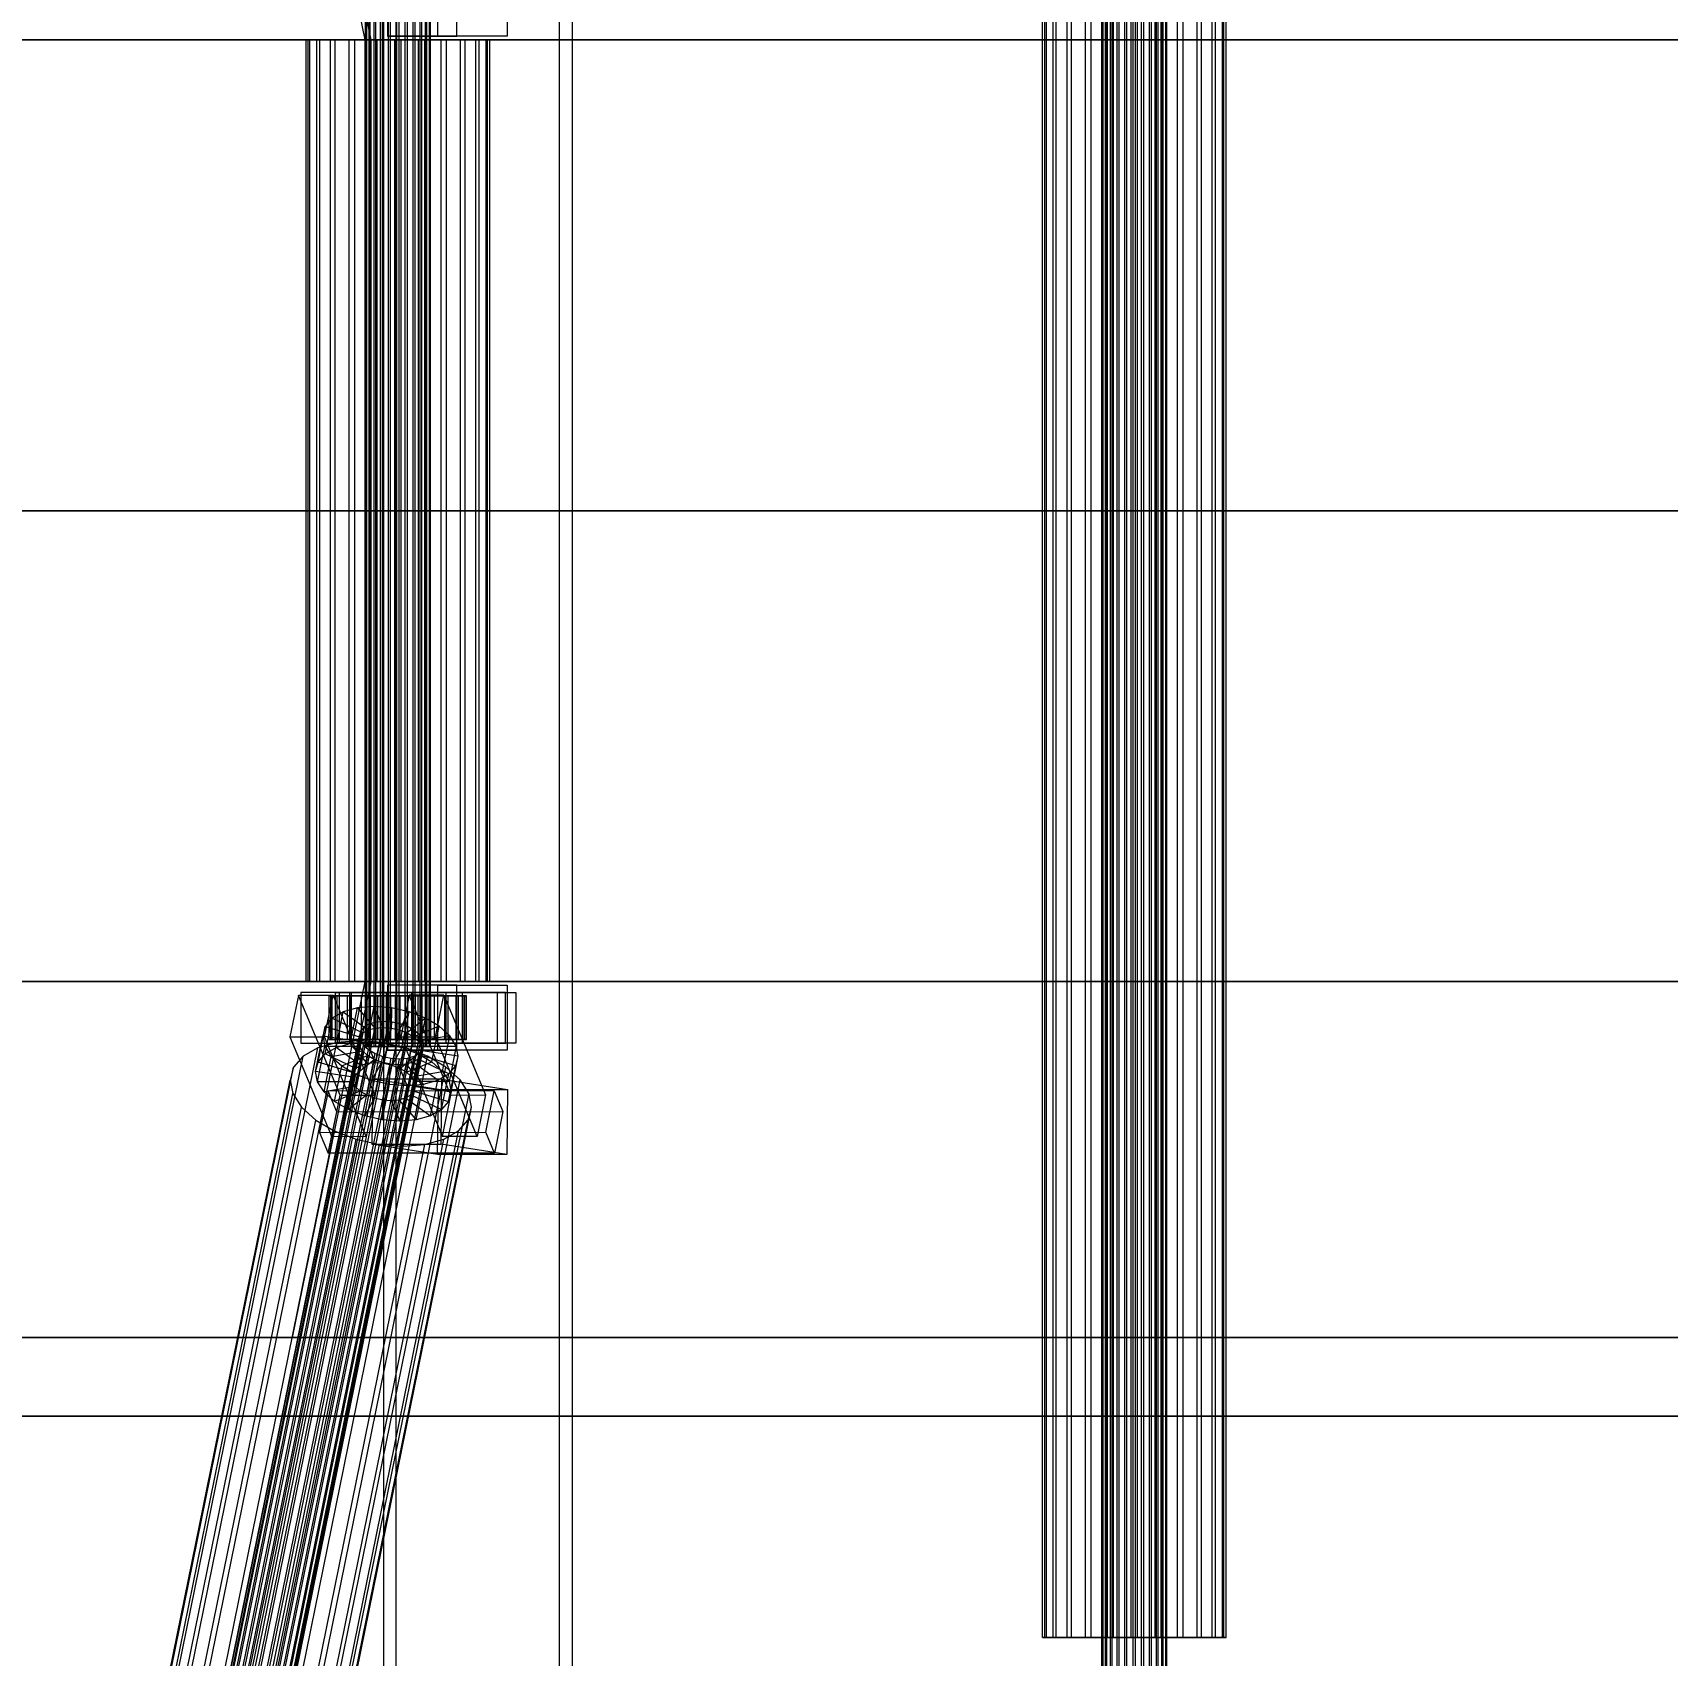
# Model space of a CAD drawing. Header units: millimetres. Extents: x -1970 to 34302, y -65268 to 6837.
# Drawn here: x 24107 to 24558.5, y -18316.1 to -17868 of the extents above; entities that cross this region are included whole.
import ezdxf

# ---------------------------------------------------------------- set-up
doc = ezdxf.new("R2010")
doc.units = ezdxf.units.MM
doc.layers.add('COTAS_O', color=1, linetype='Continuous', lineweight=0)
doc.layers.add('superior_C02', color=7, linetype='Continuous', lineweight=0)
doc.dimstyles.new('R19_100', dxfattribs={"dimtxt": 250, "dimasz": 150, "dimexe": 150, "dimexo": 80, "dimgap": 100, "dimtad": 1, "dimtih": 1, "dimtoh": 1, "dimdsep": 46, "dimcen": 0.09, "dimadec": 0, "dimazin": 0, "dimtfac": 1, "dimtdec": 4, "dimtofl": 0, "dimtmove": 0, "dimatfit": 3, "dimfxl": 1, "dimtolj": 1, "dimtzin": 0, "dimarcsym": 0})

# ---------------------------------------------------------------- blocks, each defined once
blk = doc.blocks.new('*D31')
at = {"layer": 'COTAS_O', "color": 0, "lineweight": -2, "transparency": 16777216}
for p, q in [((24548.19, -17510), (23778.19, -17510)), ((23928.19, -19330), (23928.19, -17660)), ((24548.19, -19480), (23778.19, -19480))]:
    blk.add_line(p, q, dxfattribs=at)
at = {"layer": 'COTAS_O', "color": 0, "transparency": 16777216}
for points in [[(23903.19, -17660), (23953.19, -17660), (23928.19, -17510)], [(23903.19, -19330), (23953.19, -19330), (23928.19, -19480)]]:
    blk.add_solid(points, dxfattribs=at)
at = {"layer": 'Defpoints', "color": 0, "transparency": 16777216}
for p in [(23928.19, -17510), (24628.19, -17510), (24628.19, -19480)]:
    blk.add_point(p, dxfattribs=at)

msp = doc.modelspace()

# ---------------------------------------------------------------- linework, layer by layer
at = {"layer": 'superior_C02'}
for p, q in [((24402.275, -18440), (24402.275, -17560)), ((24402.501, -18440), (24402.501, -17560)), ((24402.663, -18440), (24402.663, -17560)), ((24403.324, -18440), (24403.324, -17560)), ((24403.637, -18440), (24403.637, -17560)), ((24404.688, -18440), (24404.688, -17560)), ((24405.131, -18440), (24405.131, -17560)), ((24406.501, -18440), (24406.501, -17560)), ((24407.043, -18440), (24407.043, -17560)), ((24408.639, -18440), (24408.639, -17560)), ((24409.244, -18440), (24409.244, -17560)), ((24410.957, -18440), (24410.957, -17560)), ((24411.583, -18440), (24411.583, -17560)), ((24413.295, -18440), (24413.295, -17560)), ((24413.9, -18440), (24413.9, -17560)), ((24415.496, -18440), (24415.496, -17560)), ((24416.038, -18440), (24416.038, -17560)), ((24417.408, -18440), (24417.408, -17560)), ((24417.851, -18440), (24417.851, -17560)), ((24418.903, -18440), (24418.903, -17560)), ((24419.216, -18440), (24419.216, -17560)), ((24419.877, -17560), (24419.877, -18440)), ((24420.039, -18440), (24420.039, -17560)), ((24420.264, -18440), (24420.264, -17560)), ((24203.908, -17575), (24203.908, -18425)), ((24207.415, -18425), (24207.415, -17575)), ((24252.489, -18425), (24252.489, -17575)), ((24255.997, -17575), (24255.997, -18425)), ((24385.885, -18311.15), (24385.885, -17688.85)), ((24386.521, -18311.15), (24386.521, -17688.85)), ((24386.979, -18311.15), (24386.979, -17688.85)), ((24388.844, -18311.15), (24388.844, -17688.85)), ((24389.728, -18311.15), (24389.728, -17688.85)), ((24392.695, -18311.15), (24392.695, -17688.85)), ((24393.945, -18311.15), (24393.945, -17688.85)), ((24397.812, -18311.15), (24397.812, -17688.85)), ((24399.343, -18311.15), (24399.343, -17688.85)), ((24403.846, -18311.15), (24403.846, -17688.85)), ((24405.553, -18311.15), (24405.553, -17688.85)), ((24410.386, -18311.15), (24410.386, -17688.85)), ((24412.153, -18311.15), (24412.153, -17688.85)), ((24416.986, -18311.15), (24416.986, -17688.85)), ((24418.693, -18311.15), (24418.693, -17688.85)), ((24423.197, -18311.15), (24423.197, -17688.85)), ((24424.727, -18311.15), (24424.727, -17688.85)), ((24428.594, -18311.15), (24428.594, -17688.85)), ((24429.844, -18311.15), (24429.844, -17688.85)), ((24432.812, -18311.15), (24432.812, -17688.85)), ((24433.695, -18311.15), (24433.695, -17688.85)), ((24435.561, -17688.85), (24435.561, -18311.15)), ((24436.018, -18311.15), (24436.018, -17688.85)), ((24436.654, -18311.15), (24436.654, -17688.85)), ((24178.685, -17771.702), (24198.689, -17870)), ((24200.433, -17870), (24180.429, -17771.702)), ((24198.862, -18148), (24198.862, -17852)), ((24199.088, -18148), (24199.088, -17852)), ((24199.25, -18148), (24199.25, -17852)), ((24199.911, -18148), (24199.911, -17852)), ((24200.224, -18148), (24200.224, -17852)), ((24201.275, -18148), (24201.275, -17852)), ((24201.718, -18148), (24201.718, -17852)), ((24203.088, -18148), (24203.088, -17852)), ((24203.631, -18148), (24203.631, -17852)), ((24205.016, -17851), (24205.016, -17869)), ((24205.226, -18148), (24205.226, -17852)), ((24205.831, -18148), (24205.831, -17852)), ((24207.544, -18148), (24207.544, -17852)), ((24208.17, -18148), (24208.17, -17852)), ((24209.882, -18148), (24209.882, -17852)), ((24210.487, -18148), (24210.487, -17852)), ((24212.083, -18148), (24212.083, -17852)), ((24212.625, -18148), (24212.625, -17852)), ((24213.996, -18148), (24213.996, -17852)), ((24214.438, -18148), (24214.438, -17852)), ((24215.49, -18148), (24215.49, -17852)), ((24215.803, -18148), (24215.803, -17852)), ((24216.464, -17852), (24216.464, -18148)), ((24216.626, -18148), (24216.626, -17852)), ((24216.851, -18148), (24216.851, -17852)), ((24218.927, -17869), (24218.927, -17851)), ((24224.142, -17869), (24224.142, -17851)), ((24238.054, -17851), (24238.054, -17869)), ((23768.113, -17870), (24198.689, -17870)), ((24200.433, -17870), (23769.857, -17870)), ((24183.108, -17870), (24182.472, -17870)), ((24182.472, -17870), (24183.566, -17870)), ((24182.472, -18130), (24182.472, -17870)), ((24185.431, -17870), (24183.108, -17870)), ((24183.108, -18130), (24183.108, -17870)), ((24183.566, -17870), (24186.315, -17870)), ((24183.566, -18130), (24183.566, -17870)), ((24189.282, -17870), (24185.431, -17870)), ((24185.431, -18130), (24185.431, -17870)), ((24186.315, -17870), (24190.532, -17870)), ((24186.315, -18130), (24186.315, -17870)), ((24194.399, -17870), (24189.282, -17870)), ((24189.282, -18130), (24189.282, -17870)), ((24190.532, -17870), (24195.93, -17870)), ((24190.532, -18130), (24190.532, -17870)), ((24200.433, -17870), (24194.399, -17870)), ((24194.399, -18130), (24194.399, -17870)), ((24195.93, -17870), (24202.14, -17870)), ((24195.93, -18130), (24195.93, -17870)), ((24198.689, -17870), (24198.689, -18000)), ((24198.689, -17870), (24629.266, -17870)), ((24200.433, -18000), (24200.433, -17870)), ((24631.009, -17870), (24200.433, -17870)), ((24206.973, -17870), (24200.433, -17870)), ((24200.433, -18130), (24200.433, -17870)), ((24202.14, -17870), (24208.74, -17870)), ((24202.14, -18130), (24202.14, -17870)), ((24205.016, -17869), (24224.142, -17869)), ((24218.927, -17869), (24205.016, -17869)), ((24213.573, -17870), (24206.973, -17870)), ((24206.973, -18130), (24206.973, -17870)), ((24208.74, -17870), (24215.28, -17870)), ((24208.74, -18130), (24208.74, -17870)), ((24219.784, -17870), (24213.573, -17870)), ((24213.573, -18130), (24213.573, -17870)), ((24215.28, -17870), (24221.314, -17870)), ((24215.28, -18130), (24215.28, -17870)), ((24238.054, -17869), (24218.927, -17869)), ((24225.182, -17870), (24219.784, -17870)), ((24219.784, -18130), (24219.784, -17870)), ((24221.314, -17870), (24226.431, -17870)), ((24221.314, -18130), (24221.314, -17870)), ((24238.054, -17869), (24224.142, -17869)), ((24229.399, -17870), (24225.182, -17870)), ((24225.182, -18130), (24225.182, -17870)), ((24226.431, -17870), (24230.282, -17870)), ((24226.431, -18130), (24226.431, -17870)), ((24232.148, -17870), (24229.399, -17870)), ((24229.399, -18130), (24229.399, -17870)), ((24230.282, -17870), (24232.605, -17870)), ((24230.282, -18130), (24230.282, -17870)), ((24233.241, -17870), (24232.148, -17870)), ((24232.148, -17870), (24232.148, -18130)), ((24232.605, -17870), (24233.241, -17870)), ((24232.605, -18130), (24232.605, -17870)), ((24233.241, -18130), (24233.241, -17870)), ((23768.113, -18000), (24198.689, -18000)), ((24200.433, -18000), (23769.857, -18000)), ((24198.689, -18000), (24198.689, -18130)), ((24198.689, -18000), (24629.266, -18000)), ((24200.433, -18130), (24200.433, -18000)), ((24631.009, -18000), (24200.433, -18000)), ((23768.113, -18130), (24198.689, -18130)), ((24200.433, -18130), (23769.857, -18130)), ((24198.689, -18130), (24178.685, -18228.298)), ((24180.429, -18228.298), (24200.433, -18130)), ((24190.615, -18133), (24181.052, -18133)), ((24181.052, -18133), (24181.052, -18147)), ((24195.08, -18133), (24181.052, -18133)), ((24183.566, -18130), (24182.472, -18130)), ((24182.472, -18130), (24183.108, -18130)), ((24183.108, -18130), (24185.431, -18130)), ((24186.315, -18130), (24183.566, -18130)), ((24185.431, -18130), (24189.282, -18130)), ((24190.532, -18130), (24186.315, -18130)), ((24189.282, -18130), (24194.399, -18130)), ((24195.93, -18130), (24190.532, -18130)), ((24190.615, -18147), (24190.615, -18133)), ((24190.615, -18133), (24204.644, -18133)), ((24237.531, -18133), (24191.627, -18133)), ((24191.627, -18133), (24191.627, -18147)), ((24194.549, -18133), (24191.627, -18133)), ((24194.399, -18130), (24200.433, -18130)), ((24194.549, -18147), (24194.549, -18133)), ((24194.549, -18133), (24240.454, -18133)), ((24195.08, -18147), (24195.08, -18133)), ((24195.08, -18133), (24204.644, -18133)), ((24202.14, -18130), (24195.93, -18130)), ((24198.689, -18130), (24629.266, -18130)), ((24631.009, -18130), (24200.433, -18130)), ((24200.433, -18130), (24206.973, -18130)), ((24208.74, -18130), (24202.14, -18130)), ((24204.644, -18133), (24204.644, -18147)), ((24224.142, -18131), (24205.016, -18131)), ((24205.016, -18131), (24205.016, -18149)), ((24218.927, -18131), (24205.016, -18131)), ((24206.973, -18130), (24213.573, -18130)), ((24215.28, -18130), (24208.74, -18130)), ((24221.218, -18133), (24211.654, -18133)), ((24211.654, -18133), (24211.654, -18147)), ((24225.683, -18133), (24211.654, -18133)), ((24213.573, -18130), (24219.784, -18130)), ((24221.314, -18130), (24215.28, -18130)), ((24218.927, -18149), (24218.927, -18131)), ((24218.927, -18131), (24238.054, -18131)), ((24219.784, -18130), (24225.182, -18130)), ((24221.218, -18147), (24221.218, -18133)), ((24221.218, -18133), (24235.247, -18133)), ((24226.431, -18130), (24221.314, -18130)), ((24224.142, -18149), (24224.142, -18131)), ((24224.142, -18131), (24238.054, -18131)), ((24225.182, -18130), (24229.399, -18130)), ((24225.683, -18147), (24225.683, -18133)), ((24225.683, -18133), (24235.247, -18133)), ((24230.282, -18130), (24226.431, -18130)), ((24229.399, -18130), (24232.148, -18130)), ((24232.605, -18130), (24230.282, -18130)), ((24232.148, -18130), (24233.241, -18130)), ((24233.241, -18130), (24232.605, -18130)), ((24235.247, -18133), (24235.247, -18147)), ((24237.531, -18147), (24237.531, -18133)), ((24237.531, -18133), (24240.454, -18133)), ((24238.054, -18131), (24238.054, -18149)), ((24240.454, -18133), (24240.454, -18147)), ((24180.376, -18133.859), (24178.042, -18145.327)), ((24189.939, -18133.847), (24180.376, -18133.859)), ((24191.899, -18161.391), (24180.376, -18133.859)), ((24187.605, -18145.315), (24189.939, -18133.847)), ((24189.344, -18134), (24188.868, -18134)), ((24188.868, -18134), (24198.862, -18134)), ((24188.868, -18146), (24188.868, -18134)), ((24188.868, -18134), (24189.686, -18134)), ((24191.082, -18134), (24189.344, -18134)), ((24189.344, -18134), (24199.088, -18134)), ((24189.344, -18146), (24189.344, -18134)), ((24189.686, -18134), (24199.25, -18134)), ((24189.686, -18146), (24189.686, -18134)), ((24189.686, -18134), (24191.743, -18134)), ((24189.939, -18133.847), (24201.462, -18161.379)), ((24193.963, -18134), (24191.082, -18134)), ((24191.082, -18134), (24199.911, -18134)), ((24191.082, -18146), (24191.082, -18134)), ((24191.743, -18134), (24200.224, -18134)), ((24191.743, -18146), (24191.743, -18134)), ((24191.743, -18134), (24194.897, -18134)), ((24196.705, -18137.325), (24192.778, -18138.419)), ((24197.79, -18134), (24193.963, -18134)), ((24193.963, -18134), (24201.275, -18134)), ((24193.963, -18146), (24193.963, -18134)), ((24194.704, -18147.155), (24196.705, -18137.325)), ((24194.897, -18134), (24201.718, -18134)), ((24194.897, -18146), (24194.897, -18134)), ((24194.897, -18134), (24198.935, -18134)), ((24201.252, -18136.948), (24196.705, -18137.325)), ((24196.705, -18137.325), (24201.499, -18142.862)), ((24202.304, -18134), (24197.79, -18134)), ((24197.79, -18134), (24203.088, -18134)), ((24197.79, -18146), (24197.79, -18134)), ((24198.862, -18134), (24199.088, -18134)), ((24198.862, -18134), (24198.862, -18146)), ((24199.25, -18134), (24198.862, -18134)), ((24198.935, -18134), (24203.631, -18134)), ((24198.935, -18146), (24198.935, -18134)), ((24198.935, -18134), (24203.581, -18134)), ((24199.088, -18134), (24199.911, -18134)), ((24199.088, -18134), (24199.088, -18146)), ((24199.25, -18134), (24199.25, -18146)), ((24200.224, -18134), (24199.25, -18134)), ((24199.252, -18146.777), (24201.252, -18136.948)), ((24199.911, -18134), (24201.275, -18134)), ((24199.911, -18134), (24199.911, -18146)), ((24200.224, -18134), (24200.224, -18146)), ((24201.718, -18134), (24200.224, -18134)), ((24206.111, -18137.313), (24201.252, -18136.948)), ((24201.252, -18136.948), (24203.653, -18142.683)), ((24201.275, -18134), (24203.088, -18134)), ((24201.275, -18134), (24201.275, -18146)), ((24201.718, -18134), (24201.718, -18146)), ((24203.631, -18134), (24201.718, -18134)), ((24207.196, -18134), (24202.304, -18134)), ((24202.304, -18134), (24205.226, -18134)), ((24202.304, -18146), (24202.304, -18134)), ((24203.088, -18134), (24205.226, -18134)), ((24203.088, -18134), (24203.088, -18146)), ((24203.581, -18134), (24205.831, -18134)), ((24203.581, -18146), (24203.581, -18134)), ((24203.581, -18134), (24208.518, -18134)), ((24203.631, -18134), (24203.631, -18146)), ((24205.831, -18134), (24203.631, -18134)), ((24204.11, -18147.143), (24206.111, -18137.313)), ((24205.226, -18134), (24207.544, -18134)), ((24205.226, -18134), (24205.226, -18146)), ((24205.831, -18134), (24205.831, -18146)), ((24208.17, -18134), (24205.831, -18134)), ((24206.111, -18137.313), (24205.954, -18142.856)), ((24210.949, -18138.396), (24206.111, -18137.313)), ((24212.133, -18134), (24207.196, -18134)), ((24207.196, -18134), (24207.544, -18134)), ((24207.196, -18146), (24207.196, -18134)), ((24207.544, -18134), (24209.882, -18134)), ((24207.544, -18134), (24207.544, -18146)), ((24208.518, -18134), (24208.17, -18134)), ((24208.17, -18134), (24208.17, -18146)), ((24210.487, -18134), (24208.17, -18134)), ((24208.518, -18146), (24208.518, -18134)), ((24208.518, -18134), (24213.41, -18134)), ((24210.978, -18133.821), (24208.645, -18145.289)), ((24212.133, -18134), (24209.882, -18134)), ((24209.882, -18134), (24212.083, -18134)), ((24209.882, -18134), (24209.882, -18146)), ((24213.41, -18134), (24210.487, -18134)), ((24210.487, -18134), (24210.487, -18146)), ((24212.625, -18134), (24210.487, -18134)), ((24220.542, -18133.809), (24210.978, -18133.821)), ((24222.502, -18161.353), (24210.978, -18133.821)), ((24216.779, -18134), (24212.083, -18134)), ((24212.083, -18134), (24213.996, -18134)), ((24212.083, -18134), (24212.083, -18146)), ((24216.779, -18134), (24212.133, -18134)), ((24212.133, -18146), (24212.133, -18134)), ((24217.924, -18134), (24212.625, -18134)), ((24212.625, -18134), (24212.625, -18146)), ((24214.438, -18134), (24212.625, -18134)), ((24213.41, -18146), (24213.41, -18134)), ((24213.41, -18134), (24217.924, -18134)), ((24220.816, -18134), (24213.996, -18134)), ((24213.996, -18134), (24215.49, -18134)), ((24213.996, -18134), (24213.996, -18146)), ((24221.751, -18134), (24214.438, -18134)), ((24214.438, -18134), (24214.438, -18146)), ((24215.803, -18134), (24214.438, -18134)), ((24223.971, -18134), (24215.49, -18134)), ((24215.49, -18134), (24216.464, -18134)), ((24215.49, -18134), (24215.49, -18146)), ((24224.632, -18134), (24215.803, -18134)), ((24215.803, -18134), (24215.803, -18146)), ((24216.626, -18134), (24215.803, -18134)), ((24216.464, -18134), (24226.027, -18134)), ((24216.464, -18146), (24216.464, -18134)), ((24216.464, -18134), (24216.851, -18134)), ((24226.369, -18134), (24216.626, -18134)), ((24216.626, -18134), (24216.626, -18146)), ((24216.851, -18134), (24216.626, -18134)), ((24220.816, -18134), (24216.779, -18134)), ((24216.779, -18146), (24216.779, -18134)), ((24226.845, -18134), (24216.851, -18134)), ((24216.851, -18134), (24216.851, -18146)), ((24217.924, -18146), (24217.924, -18134)), ((24217.924, -18134), (24221.751, -18134)), ((24218.208, -18145.277), (24220.542, -18133.809)), ((24220.542, -18133.809), (24232.065, -18161.341)), ((24223.971, -18134), (24220.816, -18134)), ((24220.816, -18146), (24220.816, -18134)), ((24221.751, -18146), (24221.751, -18134)), ((24221.751, -18134), (24224.632, -18134)), ((24226.027, -18134), (24223.971, -18134)), ((24223.971, -18146), (24223.971, -18134)), ((24224.632, -18146), (24224.632, -18134)), ((24224.632, -18134), (24226.369, -18134)), ((24226.027, -18134), (24226.027, -18146)), ((24226.845, -18134), (24226.027, -18134)), ((24226.369, -18146), (24226.369, -18134)), ((24226.369, -18134), (24226.845, -18134)), ((24226.845, -18146), (24226.845, -18134)), ((24156.463, -18355.541), (24199.972, -18141.742)), ((24158.323, -18355.022), (24201.832, -18141.224)), ((24160.478, -18354.844), (24203.986, -18141.045)), ((24162.779, -18355.017), (24206.288, -18141.218)), ((24165.07, -18355.53), (24208.579, -18141.731)), ((24187.739, -18149.985), (24189.74, -18140.156)), ((24189.74, -18140.156), (24187.797, -18142.416)), ((24192.778, -18138.419), (24189.74, -18140.156)), ((24189.74, -18140.156), (24198.2, -18144.203)), ((24190.778, -18148.249), (24192.778, -18138.419)), ((24192.778, -18138.419), (24199.639, -18143.38)), ((24199.972, -18141.742), (24198.533, -18142.565)), ((24201.832, -18141.224), (24199.972, -18141.742)), ((24203.986, -18141.045), (24201.832, -18141.224)), ((24206.288, -18141.218), (24203.986, -18141.045)), ((24208.579, -18141.731), (24206.288, -18141.218)), ((24210.949, -18138.396), (24208.246, -18143.369)), ((24210.705, -18142.549), (24208.579, -18141.731)), ((24208.948, -18148.226), (24210.949, -18138.396)), ((24215.437, -18140.123), (24210.372, -18144.188)), ((24215.437, -18140.123), (24210.949, -18138.396)), ((24213.436, -18149.953), (24215.437, -18140.123)), ((24219.269, -18142.377), (24215.437, -18140.123)), ((24153.765, -18358.68), (24197.274, -18144.881)), ((24154.031, -18360.017), (24197.54, -18146.218)), ((24154.104, -18357.434), (24197.613, -18143.635)), ((24155.024, -18356.363), (24198.533, -18142.565)), ((24159.541, -18330.692), (24197.049, -18146.383)), ((24167.196, -18356.348), (24210.705, -18142.549)), ((24169.012, -18357.415), (24212.521, -18143.617)), ((24170.393, -18358.659), (24213.901, -18144.861)), ((24214.754, -18146.196), (24171.245, -18359.995)), ((24178.042, -18145.327), (24187.605, -18145.315)), ((24178.042, -18145.327), (24189.565, -18172.859)), ((24185.081, -18154.877), (24187.082, -18145.047)), ((24185.796, -18152.246), (24187.797, -18142.416)), ((24187.797, -18142.416), (24187.082, -18145.047)), ((24187.082, -18145.047), (24196.941, -18146.52)), ((24187.082, -18145.047), (24187.643, -18147.868)), ((24199.128, -18172.847), (24187.605, -18145.315)), ((24187.797, -18142.416), (24197.279, -18145.274)), ((24198.862, -18146), (24188.868, -18146)), ((24188.868, -18146), (24189.344, -18146)), ((24189.686, -18146), (24188.868, -18146)), ((24199.088, -18146), (24189.344, -18146)), ((24189.344, -18146), (24191.082, -18146)), ((24199.25, -18146), (24189.686, -18146)), ((24191.743, -18146), (24189.686, -18146)), ((24197.049, -18146.383), (24190.969, -18146.887)), ((24199.911, -18146), (24191.082, -18146)), ((24191.082, -18146), (24193.963, -18146)), ((24200.224, -18146), (24191.743, -18146)), ((24194.897, -18146), (24191.743, -18146)), ((24201.275, -18146), (24193.963, -18146)), ((24193.963, -18146), (24197.79, -18146)), ((24201.718, -18146), (24194.897, -18146)), ((24198.935, -18146), (24194.897, -18146)), ((24196.941, -18146.52), (24194.94, -18156.35)), ((24197.279, -18145.274), (24195.279, -18155.103)), ((24198.2, -18144.203), (24196.199, -18154.033)), ((24196.941, -18146.52), (24197.279, -18145.274)), ((24197.206, -18147.856), (24196.941, -18146.52)), ((24203.543, -18146.872), (24197.049, -18146.383)), ((24197.613, -18143.635), (24197.274, -18144.881)), ((24197.274, -18144.881), (24197.54, -18146.218)), ((24197.279, -18145.274), (24198.2, -18144.203)), ((24197.54, -18146.218), (24198.392, -18147.554)), ((24198.533, -18142.565), (24197.613, -18143.635)), ((24199.639, -18143.38), (24197.638, -18153.21)), ((24203.088, -18146), (24197.79, -18146)), ((24197.79, -18146), (24202.304, -18146)), ((24198.2, -18144.203), (24199.639, -18143.38)), ((24199.088, -18146), (24198.862, -18146)), ((24198.862, -18146), (24199.25, -18146)), ((24203.631, -18146), (24198.935, -18146)), ((24203.581, -18146), (24198.935, -18146)), ((24199.911, -18146), (24199.088, -18146)), ((24199.25, -18146), (24200.224, -18146)), ((24201.499, -18142.862), (24199.498, -18152.692)), ((24199.639, -18143.38), (24201.499, -18142.862)), ((24201.275, -18146), (24199.911, -18146)), ((24200.224, -18146), (24201.718, -18146)), ((24203.088, -18146), (24201.275, -18146)), ((24201.499, -18142.862), (24203.653, -18142.683)), ((24203.653, -18142.683), (24201.653, -18152.513)), ((24201.718, -18146), (24203.631, -18146)), ((24205.226, -18146), (24202.304, -18146)), ((24202.304, -18146), (24207.196, -18146)), ((24205.226, -18146), (24203.088, -18146)), ((24205.831, -18146), (24203.581, -18146)), ((24208.518, -18146), (24203.581, -18146)), ((24203.631, -18146), (24205.831, -18146)), ((24203.653, -18142.683), (24205.954, -18142.856)), ((24205.954, -18142.856), (24203.954, -18152.686)), ((24207.544, -18146), (24205.226, -18146)), ((24205.831, -18146), (24208.17, -18146)), ((24205.954, -18142.856), (24208.246, -18143.369)), ((24208.246, -18143.369), (24206.246, -18153.199)), ((24207.544, -18146), (24207.196, -18146)), ((24207.196, -18146), (24212.133, -18146)), ((24209.882, -18146), (24207.544, -18146)), ((24208.17, -18146), (24208.518, -18146)), ((24208.17, -18146), (24210.487, -18146)), ((24208.246, -18143.369), (24210.372, -18144.188)), ((24210.372, -18144.188), (24208.371, -18154.017)), ((24213.41, -18146), (24208.518, -18146)), ((24208.645, -18145.289), (24218.208, -18145.277)), ((24208.645, -18145.289), (24220.168, -18172.821)), ((24212.083, -18146), (24209.882, -18146)), ((24209.882, -18146), (24212.133, -18146)), ((24212.187, -18145.255), (24210.187, -18155.085)), ((24210.372, -18144.188), (24212.187, -18145.255)), ((24210.487, -18146), (24213.41, -18146)), ((24210.487, -18146), (24212.625, -18146)), ((24212.521, -18143.617), (24210.705, -18142.549)), ((24213.568, -18146.499), (24211.568, -18156.329)), ((24213.996, -18146), (24212.083, -18146)), ((24212.083, -18146), (24216.779, -18146)), ((24212.133, -18146), (24216.779, -18146)), ((24219.269, -18142.377), (24212.187, -18145.255)), ((24212.187, -18145.255), (24213.568, -18146.499)), ((24213.901, -18144.861), (24212.521, -18143.617)), ((24212.625, -18146), (24217.924, -18146)), ((24212.625, -18146), (24214.438, -18146)), ((24217.924, -18146), (24213.41, -18146)), ((24222.184, -18145.003), (24213.568, -18146.499)), ((24213.568, -18146.499), (24214.421, -18147.835)), ((24214.754, -18146.196), (24213.901, -18144.861)), ((24215.49, -18146), (24213.996, -18146)), ((24213.996, -18146), (24220.816, -18146)), ((24214.438, -18146), (24221.751, -18146)), ((24214.438, -18146), (24215.803, -18146)), ((24215.02, -18147.533), (24214.754, -18146.196)), ((24216.464, -18146), (24215.49, -18146)), ((24215.49, -18146), (24223.971, -18146)), ((24215.803, -18146), (24224.632, -18146)), ((24215.803, -18146), (24216.626, -18146)), ((24226.027, -18146), (24216.464, -18146)), ((24216.851, -18146), (24216.464, -18146)), ((24216.626, -18146), (24226.369, -18146)), ((24216.626, -18146), (24216.851, -18146)), ((24216.779, -18146), (24220.816, -18146)), ((24216.851, -18146), (24226.845, -18146)), ((24217.269, -18152.207), (24219.269, -18142.377)), ((24221.751, -18146), (24217.924, -18146)), ((24229.731, -18172.809), (24218.208, -18145.277)), ((24222.184, -18145.003), (24219.269, -18142.377)), ((24220.184, -18154.833), (24222.184, -18145.003)), ((24220.816, -18146), (24223.971, -18146)), ((24224.632, -18146), (24221.751, -18146)), ((24223.984, -18147.823), (24222.184, -18145.003)), ((24223.971, -18146), (24226.027, -18146)), ((24226.369, -18146), (24224.632, -18146)), ((24226.027, -18146), (24226.845, -18146)), ((24226.845, -18146), (24226.369, -18146)), ((24144.151, -18334.981), (24181.658, -18150.672)), ((24148.213, -18332.659), (24185.72, -18148.35)), ((24153.462, -18331.197), (24190.969, -18146.887)), ((24154.884, -18361.352), (24198.392, -18147.554)), ((24156.264, -18362.596), (24199.773, -18148.798)), ((24158.08, -18363.664), (24201.589, -18149.865)), ((24160.206, -18364.482), (24203.715, -18150.683)), ((24162.497, -18364.995), (24206.006, -18151.196)), ((24166.036, -18331.181), (24203.543, -18146.872)), ((24166.953, -18364.989), (24210.462, -18151.191)), ((24168.813, -18364.471), (24212.322, -18150.672)), ((24170.252, -18363.648), (24213.761, -18149.85)), ((24171.172, -18362.578), (24214.681, -18148.779)), ((24171.511, -18361.332), (24215.02, -18147.533)), ((24172.503, -18332.629), (24210.011, -18148.32)), ((24178.503, -18334.938), (24216.011, -18150.629)), ((24181.658, -18150.672), (24179.061, -18153.694)), ((24181.052, -18147), (24190.615, -18147)), ((24181.052, -18147), (24195.08, -18147)), ((24185.72, -18148.35), (24181.658, -18150.672)), ((24185.643, -18157.698), (24187.643, -18147.868)), ((24190.969, -18146.887), (24185.72, -18148.35)), ((24185.796, -18152.246), (24187.739, -18149.985)), ((24187.442, -18160.518), (24189.443, -18150.688)), ((24187.643, -18147.868), (24197.206, -18147.856)), ((24187.643, -18147.868), (24189.443, -18150.688)), ((24187.739, -18149.985), (24190.778, -18148.249)), ((24196.199, -18154.033), (24187.739, -18149.985)), ((24189.443, -18150.688), (24198.059, -18149.192)), ((24189.443, -18150.688), (24192.358, -18153.314)), ((24204.644, -18147), (24190.615, -18147)), ((24190.778, -18148.249), (24194.704, -18147.155)), ((24197.638, -18153.21), (24190.778, -18148.249)), ((24191.627, -18147), (24237.531, -18147)), ((24191.627, -18147), (24194.549, -18147)), ((24192.358, -18153.314), (24199.44, -18150.436)), ((24240.454, -18147), (24194.549, -18147)), ((24194.704, -18147.155), (24199.252, -18146.777)), ((24199.498, -18152.692), (24194.704, -18147.155)), ((24204.644, -18147), (24195.08, -18147)), ((24197.206, -18147.856), (24195.206, -18157.686)), ((24198.059, -18149.192), (24196.059, -18159.022)), ((24198.059, -18149.192), (24197.206, -18147.856)), ((24199.44, -18150.436), (24197.44, -18160.266)), ((24199.44, -18150.436), (24198.059, -18149.192)), ((24198.392, -18147.554), (24199.773, -18148.798)), ((24199.25, -18148), (24198.862, -18148)), ((24198.862, -18148), (24199.088, -18148)), ((24199.088, -18148), (24199.911, -18148)), ((24200.224, -18148), (24199.25, -18148)), ((24201.653, -18152.513), (24199.252, -18146.777)), ((24199.252, -18146.777), (24204.11, -18147.143)), ((24201.255, -18151.503), (24199.44, -18150.436)), ((24199.773, -18148.798), (24201.589, -18149.865)), ((24199.911, -18148), (24201.275, -18148)), ((24201.718, -18148), (24200.224, -18148)), ((24201.275, -18148), (24203.088, -18148)), ((24201.589, -18149.865), (24203.715, -18150.683)), ((24203.631, -18148), (24201.718, -18148)), ((24203.088, -18148), (24205.226, -18148)), ((24210.011, -18148.32), (24203.543, -18146.872)), ((24205.831, -18148), (24203.631, -18148)), ((24203.715, -18150.683), (24206.006, -18151.196)), ((24203.954, -18152.686), (24204.11, -18147.143)), ((24204.11, -18147.143), (24208.948, -18148.226)), ((24205.016, -18149), (24224.142, -18149)), ((24218.927, -18149), (24205.016, -18149)), ((24205.226, -18148), (24207.544, -18148)), ((24208.17, -18148), (24205.831, -18148)), ((24206.006, -18151.196), (24208.308, -18151.369)), ((24206.246, -18153.199), (24208.948, -18148.226)), ((24207.544, -18148), (24209.882, -18148)), ((24210.487, -18148), (24208.17, -18148)), ((24208.308, -18151.369), (24210.462, -18151.191)), ((24208.371, -18154.017), (24213.436, -18149.953)), ((24208.948, -18148.226), (24213.436, -18149.953)), ((24209.882, -18148), (24212.083, -18148)), ((24216.011, -18150.629), (24210.011, -18148.32)), ((24210.462, -18151.191), (24212.322, -18150.672)), ((24212.625, -18148), (24210.487, -18148)), ((24211.654, -18147), (24221.218, -18147)), ((24211.654, -18147), (24225.683, -18147)), ((24212.083, -18148), (24213.996, -18148)), ((24212.322, -18150.672), (24213.761, -18149.85)), ((24214.348, -18150.417), (24212.347, -18160.247)), ((24212.42, -18157.665), (24214.421, -18147.835)), ((24214.438, -18148), (24212.625, -18148)), ((24214.686, -18149.171), (24212.686, -18159.001)), ((24214.348, -18150.417), (24213.427, -18151.488)), ((24213.436, -18149.953), (24217.269, -18152.207)), ((24213.761, -18149.85), (24214.681, -18148.779)), ((24213.996, -18148), (24215.49, -18148)), ((24214.686, -18149.171), (24214.348, -18150.417)), ((24223.83, -18153.275), (24214.348, -18150.417)), ((24214.421, -18147.835), (24223.984, -18147.823)), ((24214.421, -18147.835), (24214.686, -18149.171)), ((24215.803, -18148), (24214.438, -18148)), ((24214.681, -18148.779), (24215.02, -18147.533)), ((24224.545, -18150.644), (24214.686, -18149.171)), ((24215.49, -18148), (24216.464, -18148)), ((24216.626, -18148), (24215.803, -18148)), ((24221.134, -18153.641), (24216.011, -18150.629)), ((24216.464, -18148), (24216.851, -18148)), ((24216.851, -18148), (24216.626, -18148)), ((24238.054, -18149), (24218.927, -18149)), ((24235.247, -18147), (24221.218, -18147)), ((24223.984, -18147.823), (24221.984, -18157.653)), ((24222.545, -18160.474), (24224.545, -18150.644)), ((24223.83, -18153.275), (24224.545, -18150.644)), ((24224.545, -18150.644), (24223.984, -18147.823)), ((24238.054, -18149), (24224.142, -18149)), ((24235.247, -18147), (24225.683, -18147)), ((24240.454, -18147), (24237.531, -18147)), ((24141.553, -18338.003), (24179.061, -18153.694)), ((24164.799, -18365.168), (24208.308, -18151.369)), ((24179.061, -18153.694), (24178.105, -18157.211)), ((24183.626, -18337.95), (24221.134, -18153.641)), ((24185.081, -18154.877), (24185.796, -18152.246)), ((24194.94, -18156.35), (24185.081, -18154.877)), ((24185.643, -18157.698), (24185.081, -18154.877)), ((24195.279, -18155.103), (24185.796, -18152.246)), ((24190.358, -18163.144), (24192.358, -18153.314)), ((24192.358, -18153.314), (24196.19, -18155.567)), ((24194.19, -18165.397), (24196.19, -18155.567)), ((24195.279, -18155.103), (24194.94, -18156.35)), ((24196.199, -18154.033), (24195.279, -18155.103)), ((24196.19, -18155.567), (24201.255, -18151.503)), ((24196.19, -18155.567), (24200.678, -18157.295)), ((24197.638, -18153.21), (24196.199, -18154.033)), ((24199.498, -18152.692), (24197.638, -18153.21)), ((24201.255, -18151.503), (24199.255, -18161.333)), ((24201.653, -18152.513), (24199.498, -18152.692)), ((24200.678, -18157.295), (24203.381, -18152.321)), ((24203.381, -18152.321), (24201.255, -18151.503)), ((24203.381, -18152.321), (24201.381, -18162.151)), ((24203.954, -18152.686), (24201.653, -18152.513)), ((24205.673, -18152.835), (24203.381, -18152.321)), ((24205.673, -18152.835), (24203.672, -18162.664)), ((24206.246, -18153.199), (24203.954, -18152.686)), ((24205.516, -18158.378), (24205.673, -18152.835)), ((24207.974, -18153.008), (24205.673, -18152.835)), ((24207.974, -18153.008), (24205.974, -18162.837)), ((24208.371, -18154.017), (24206.246, -18153.199)), ((24210.128, -18152.829), (24207.974, -18153.008)), ((24210.375, -18158.743), (24207.974, -18153.008)), ((24210.128, -18152.829), (24208.128, -18162.659)), ((24210.187, -18155.085), (24208.371, -18154.017)), ((24211.988, -18152.311), (24209.988, -18162.14)), ((24211.988, -18152.311), (24210.128, -18152.829)), ((24214.922, -18158.366), (24210.128, -18152.829)), ((24210.187, -18155.085), (24217.269, -18152.207)), ((24211.568, -18156.329), (24210.187, -18155.085)), ((24213.427, -18151.488), (24211.427, -18161.318)), ((24211.568, -18156.329), (24220.184, -18154.833)), ((24213.427, -18151.488), (24211.988, -18152.311)), ((24218.849, -18157.272), (24211.988, -18152.311)), ((24221.887, -18155.535), (24213.427, -18151.488)), ((24217.269, -18152.207), (24220.184, -18154.833)), ((24218.849, -18157.272), (24221.887, -18155.535)), ((24219.887, -18165.365), (24221.887, -18155.535)), ((24220.184, -18154.833), (24221.984, -18157.653)), ((24225.031, -18157.152), (24221.134, -18153.641)), ((24221.83, -18163.105), (24223.83, -18153.275)), ((24221.887, -18155.535), (24223.83, -18153.275)), ((24140.597, -18341.52), (24178.105, -18157.211)), ((24178.105, -18157.211), (24178.855, -18160.982)), ((24195.206, -18157.686), (24185.643, -18157.698)), ((24187.442, -18160.518), (24185.643, -18157.698)), ((24188.55, -18160.247), (24186.216, -18171.715)), ((24196.059, -18159.022), (24187.442, -18160.518)), ((24187.524, -18341.461), (24225.031, -18157.152)), ((24234.454, -18160.19), (24188.55, -18160.247)), ((24190.95, -18165.983), (24188.55, -18160.247)), ((24197.44, -18160.266), (24190.358, -18163.144)), ((24194.94, -18156.35), (24195.206, -18157.686)), ((24195.206, -18157.686), (24196.059, -18159.022)), ((24196.059, -18159.022), (24197.44, -18160.266)), ((24197.44, -18160.266), (24199.255, -18161.333)), ((24198.678, -18167.125), (24200.678, -18157.295)), ((24200.893, -18156.962), (24200.65, -18174.943)), ((24200.678, -18157.295), (24205.516, -18158.378)), ((24220.019, -18156.962), (24200.893, -18156.962)), ((24219.043, -18159.83), (24200.893, -18156.962)), ((24203.516, -18168.208), (24205.516, -18158.378)), ((24205.516, -18158.378), (24210.375, -18158.743)), ((24208.374, -18168.573), (24210.375, -18158.743)), ((24210.375, -18158.743), (24214.922, -18158.366)), ((24211.427, -18161.318), (24212.347, -18160.247)), ((24212.42, -18157.665), (24211.568, -18156.329)), ((24212.347, -18160.247), (24212.686, -18159.001)), ((24212.347, -18160.247), (24221.83, -18163.105)), ((24221.984, -18157.653), (24212.42, -18157.665)), ((24212.686, -18159.001), (24212.42, -18157.665)), ((24212.686, -18159.001), (24222.545, -18160.474)), ((24212.922, -18168.196), (24214.922, -18158.366)), ((24214.922, -18158.366), (24218.849, -18157.272)), ((24216.848, -18167.102), (24218.849, -18157.272)), ((24218.8, -18177.811), (24219.043, -18159.83)), ((24219.043, -18159.83), (24238.169, -18159.83)), ((24219.777, -18174.943), (24220.019, -18156.962)), ((24220.019, -18156.962), (24238.169, -18159.83)), ((24221.984, -18157.653), (24222.545, -18160.474)), ((24227.437, -18160.922), (24225.031, -18157.152)), ((24232.12, -18171.658), (24234.454, -18160.19)), ((24234.454, -18160.19), (24236.854, -18165.926)), ((24238.169, -18159.83), (24237.926, -18177.811)), ((24141.348, -18345.291), (24178.855, -18160.982)), ((24143.754, -18349.061), (24181.261, -18164.752)), ((24178.855, -18160.982), (24181.261, -18164.752)), ((24181.261, -18164.752), (24185.159, -18168.263)), ((24190.358, -18163.144), (24187.442, -18160.518)), ((24189.565, -18172.859), (24191.899, -18161.391)), ((24227.437, -18160.922), (24189.93, -18345.231)), ((24194.19, -18165.397), (24190.358, -18163.144)), ((24190.68, -18349.002), (24228.188, -18164.693)), ((24191.899, -18161.391), (24201.462, -18161.379)), ((24199.255, -18161.333), (24194.19, -18165.397)), ((24201.381, -18162.151), (24198.678, -18167.125)), ((24201.462, -18161.379), (24199.128, -18172.847)), ((24199.255, -18161.333), (24201.381, -18162.151)), ((24201.381, -18162.151), (24203.672, -18162.664)), ((24203.672, -18162.664), (24203.516, -18168.208)), ((24203.672, -18162.664), (24205.974, -18162.837)), ((24205.974, -18162.837), (24208.128, -18162.659)), ((24205.974, -18162.837), (24208.374, -18168.573)), ((24208.128, -18162.659), (24209.988, -18162.14)), ((24208.128, -18162.659), (24212.922, -18168.196)), ((24209.988, -18162.14), (24211.427, -18161.318)), ((24209.988, -18162.14), (24216.848, -18167.102)), ((24211.427, -18161.318), (24219.887, -18165.365)), ((24221.83, -18163.105), (24219.887, -18165.365)), ((24220.168, -18172.821), (24222.502, -18161.353)), ((24222.545, -18160.474), (24221.83, -18163.105)), ((24222.502, -18161.353), (24232.065, -18161.341)), ((24227.232, -18168.21), (24228.188, -18164.693)), ((24228.188, -18164.693), (24227.437, -18160.922)), ((24232.065, -18161.341), (24229.731, -18172.809)), ((24147.651, -18352.572), (24185.159, -18168.263)), ((24185.159, -18168.263), (24190.282, -18171.275)), ((24188.616, -18177.451), (24190.95, -18165.983)), ((24189.724, -18352.519), (24227.232, -18168.21)), ((24190.95, -18165.983), (24236.854, -18165.926)), ((24198.678, -18167.125), (24194.19, -18165.397)), ((24203.516, -18168.208), (24198.678, -18167.125)), ((24208.374, -18168.573), (24203.516, -18168.208)), ((24212.922, -18168.196), (24208.374, -18168.573)), ((24216.848, -18167.102), (24212.922, -18168.196)), ((24219.887, -18165.365), (24216.848, -18167.102)), ((24224.634, -18171.232), (24227.232, -18168.21)), ((24236.854, -18165.926), (24234.521, -18177.394)), ((24152.774, -18355.584), (24190.282, -18171.275)), ((24158.774, -18357.893), (24196.282, -18173.584)), ((24183.065, -18357.863), (24220.573, -18173.554)), ((24186.216, -18171.715), (24232.12, -18171.658)), ((24186.216, -18171.715), (24188.616, -18177.451)), ((24187.127, -18355.541), (24224.634, -18171.232)), ((24199.128, -18172.847), (24189.565, -18172.859)), ((24190.282, -18171.275), (24196.282, -18173.584)), ((24196.282, -18173.584), (24202.749, -18175.032)), ((24215.323, -18175.016), (24220.573, -18173.554)), ((24229.731, -18172.809), (24220.168, -18172.821)), ((24220.573, -18173.554), (24224.634, -18171.232)), ((24234.521, -18177.394), (24232.12, -18171.658)), ((24165.242, -18359.341), (24202.749, -18175.032)), ((24171.736, -18359.83), (24209.244, -18175.521)), ((24177.816, -18359.326), (24215.323, -18175.016)), ((24234.521, -18177.394), (24188.616, -18177.451)), ((24200.65, -18174.943), (24219.777, -18174.943)), ((24218.8, -18177.811), (24200.65, -18174.943)), ((24202.749, -18175.032), (24209.244, -18175.521)), ((24209.244, -18175.521), (24215.323, -18175.016)), ((24237.926, -18177.811), (24218.8, -18177.811)), ((24237.926, -18177.811), (24219.777, -18174.943)), ((24178.685, -18228.298), (23748.109, -18228.298)), ((23749.853, -18228.298), (24180.429, -18228.298)), ((24178.685, -18228.298), (24180.429, -18228.298)), ((24609.262, -18228.298), (24178.685, -18228.298)), ((24180.429, -18228.298), (24611.005, -18228.298)), ((25411.088, -18250), (16335.427, -18250)), ((16336.897, -18250), (25412.557, -18250)), ((24386.979, -18311.15), (24385.885, -18311.15)), ((24385.885, -18311.15), (24386.521, -18311.15)), ((24386.521, -18311.15), (24388.844, -18311.15)), ((24389.728, -18311.15), (24386.979, -18311.15)), ((24388.844, -18311.15), (24392.695, -18311.15)), ((24393.945, -18311.15), (24389.728, -18311.15)), ((24392.695, -18311.15), (24397.812, -18311.15)), ((24399.343, -18311.15), (24393.945, -18311.15)), ((24397.812, -18311.15), (24403.846, -18311.15)), ((24405.553, -18311.15), (24399.343, -18311.15)), ((24403.846, -18311.15), (24410.386, -18311.15)), ((24412.153, -18311.15), (24405.553, -18311.15)), ((24410.386, -18311.15), (24416.986, -18311.15)), ((24418.693, -18311.15), (24412.153, -18311.15)), ((24416.986, -18311.15), (24423.197, -18311.15)), ((24424.727, -18311.15), (24418.693, -18311.15)), ((24423.197, -18311.15), (24428.594, -18311.15)), ((24429.844, -18311.15), (24424.727, -18311.15)), ((24428.594, -18311.15), (24432.812, -18311.15)), ((24433.695, -18311.15), (24429.844, -18311.15)), ((24432.812, -18311.15), (24435.561, -18311.15)), ((24436.018, -18311.15), (24433.695, -18311.15)), ((24435.561, -18311.15), (24436.654, -18311.15)), ((24436.654, -18311.15), (24436.018, -18311.15))]:
    msp.add_line(p, q, dxfattribs=at)

# ---------------------------------------------------------------- dimensions: what is measured, and where the dimension line sits
at = {"layer": 'COTAS_O'}
dim = msp.add_aligned_dim(p1=(24628.187, -19480), p2=(24628.187, -17510), distance=700, text='<> O', dimstyle='R19_100', dxfattribs=at)
dim.commit()
dim.dimension.update_dxf_attribs({"geometry": '*D31', "text_midpoint": (23928.187, -18495)})

doc.saveas('drawing.dxf')
